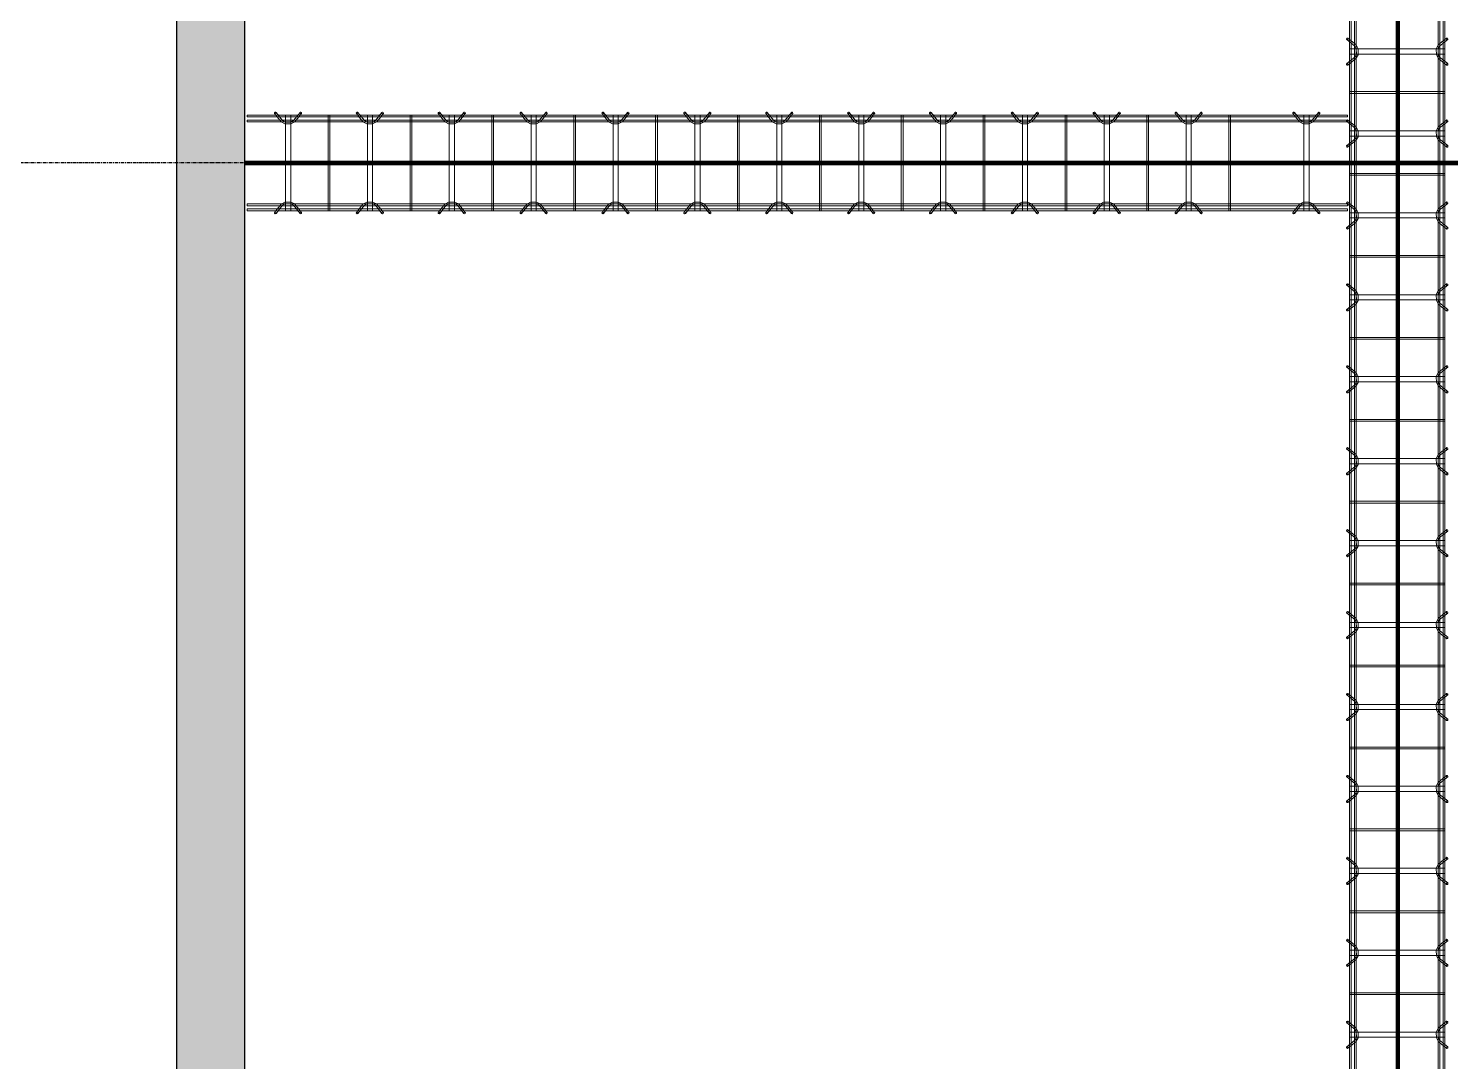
# Model space of a CAD drawing. Header units: inches. Extents: x -19229 to -222, y -6301 to 12387.
# Drawn here: x -3851 to -3642.6, y 10335.6 to 10486.9 of the extents above; entities that cross this region are included whole.
import ezdxf

# ---------------------------------------------------------------- set-up
doc = ezdxf.new("R2010")
doc.units = ezdxf.units.IN
doc.header["$MEASUREMENT"] = 0
doc.linetypes.add('Grid Line 1_2_', pattern=[0.875, 0.5, -0.125, 0.125, -0.125])
for name, color, linetype, lineweight in [('A-GENM', 13, 'Continuous', 9), ('A-WALL-PATT', 111, 'Continuous', 25), ('S-BEAM', 12, 'Continuous', 9), ('S-FNDN', 32, 'Continuous', 9), ('S-GRID', 1, 'Continuous', 9)]:
    doc.layers.add(name, color=color, linetype=linetype, lineweight=lineweight)

# ---------------------------------------------------------------- blocks, each defined once
blk = doc.blocks.new('Dowel bar assembly - Dowel bar assembly-671091-SLAB ON GROUND JOINTS')
at = {"layer": 'S-BEAM'}
for p, q in [((436.02, 2.23), (436.97, 1.03)), ((437.18, 1.19), (436.23, 2.39)), ((439.76, 2.39), (438.81, 1.19)), ((439.01, 1.03), (439.96, 2.23)), ((448.02, 2.23), (448.97, 1.03)), ((449.18, 1.19), (448.23, 2.39)), ((451.76, 2.39), (450.81, 1.19)), ((451.01, 1.03), (451.96, 2.23)), ((460.02, 2.23), (460.97, 1.03)), ((461.18, 1.19), (460.23, 2.39)), ((463.76, 2.39), (462.81, 1.19)), ((463.01, 1.03), (463.96, 2.23)), ((472.02, 2.23), (472.97, 1.03)), ((473.18, 1.19), (472.23, 2.39)), ((475.76, 2.39), (474.81, 1.19)), ((475.01, 1.03), (475.96, 2.23)), ((484.02, 2.23), (484.97, 1.03)), ((485.18, 1.19), (484.23, 2.39)), ((487.76, 2.39), (486.81, 1.19)), ((487.01, 1.03), (487.96, 2.23)), ((496.02, 2.23), (496.97, 1.03)), ((497.18, 1.19), (496.23, 2.39)), ((499.76, 2.39), (498.81, 1.19)), ((499.01, 1.03), (499.96, 2.23)), ((508.02, 2.23), (508.97, 1.03)), ((509.18, 1.19), (508.23, 2.39)), ((511.76, 2.39), (510.81, 1.19)), ((511.01, 1.03), (511.96, 2.23)), ((520.02, 2.23), (520.97, 1.03)), ((521.18, 1.19), (520.23, 2.39)), ((523.76, 2.39), (522.81, 1.19)), ((523.01, 1.03), (523.96, 2.23)), ((532.02, 2.23), (532.97, 1.03)), ((533.18, 1.19), (532.23, 2.39)), ((535.76, 2.39), (534.81, 1.19)), ((535.01, 1.03), (535.96, 2.23)), ((544.02, 2.23), (544.97, 1.03)), ((545.18, 1.19), (544.23, 2.39)), ((547.76, 2.39), (546.81, 1.19)), ((547.01, 1.03), (547.96, 2.23)), ((556.02, 2.23), (556.97, 1.03)), ((557.18, 1.19), (556.23, 2.39)), ((559.76, 2.39), (558.81, 1.19)), ((559.01, 1.03), (559.96, 2.23)), ((568.02, 2.23), (568.97, 1.03)), ((569.18, 1.19), (568.23, 2.39)), ((571.76, 2.39), (570.81, 1.19)), ((571.01, 1.03), (571.96, 2.23)), ((580.02, 2.23), (580.97, 1.03)), ((581.18, 1.19), (580.23, 2.39)), ((583.76, 2.39), (582.81, 1.19)), ((583.01, 1.03), (583.96, 2.23)), ((1524, 1.98), (0, 1.98)), ((0, 1.72), (1524, 1.72)), ((1524, 1.25), (0, 1.25)), ((0, 0.99), (1524, 0.99)), ((437.62, 1.99), (437.62, -12.01)), ((438.38, 1.99), (437.62, 1.99)), ((437.62, 1.99), (438.38, 1.99)), ((438.38, -12.01), (438.38, 1.99)), ((443.87, 1.99), (443.87, -12.01)), ((444.13, 1.99), (443.87, 1.99)), ((443.87, 1.99), (444.13, 1.99)), ((444.13, -12.01), (444.13, 1.99)), ((449.62, 1.99), (449.62, -12.01)), ((450.38, 1.99), (449.62, 1.99)), ((449.62, 1.99), (450.38, 1.99)), ((450.38, -12.01), (450.38, 1.99)), ((455.87, 1.99), (455.87, -12.01)), ((456.13, 1.99), (455.87, 1.99)), ((455.87, 1.99), (456.13, 1.99)), ((456.13, -12.01), (456.13, 1.99)), ((461.62, 1.99), (461.62, -12.01)), ((462.38, 1.99), (461.62, 1.99)), ((461.62, 1.99), (462.38, 1.99)), ((462.38, -12.01), (462.38, 1.99)), ((467.87, 1.99), (467.87, -12.01)), ((468.13, 1.99), (467.87, 1.99)), ((467.87, 1.99), (468.13, 1.99)), ((468.13, -12.01), (468.13, 1.99)), ((473.62, 1.99), (473.62, -12.01)), ((474.38, 1.99), (473.62, 1.99)), ((473.62, 1.99), (474.38, 1.99)), ((474.38, -12.01), (474.38, 1.99)), ((479.87, 1.99), (479.87, -12.01)), ((480.13, 1.99), (479.87, 1.99)), ((479.87, 1.99), (480.13, 1.99)), ((480.13, -12.01), (480.13, 1.99)), ((485.62, 1.99), (485.62, -12.01)), ((486.38, 1.99), (485.62, 1.99)), ((485.62, 1.99), (486.38, 1.99)), ((486.38, -12.01), (486.38, 1.99)), ((491.87, 1.99), (491.87, -12.01)), ((492.13, 1.99), (491.87, 1.99)), ((491.87, 1.99), (492.13, 1.99)), ((492.13, -12.01), (492.13, 1.99)), ((497.62, 1.99), (497.62, -12.01)), ((498.38, 1.99), (497.62, 1.99)), ((497.62, 1.99), (498.38, 1.99)), ((498.38, -12.01), (498.38, 1.99)), ((503.87, 1.99), (503.87, -12.01)), ((504.13, 1.99), (503.87, 1.99)), ((503.87, 1.99), (504.13, 1.99)), ((504.13, -12.01), (504.13, 1.99)), ((509.62, 1.99), (509.62, -12.01)), ((510.38, 1.99), (509.62, 1.99)), ((509.62, 1.99), (510.38, 1.99)), ((510.38, -12.01), (510.38, 1.99)), ((515.87, 1.99), (515.87, -12.01)), ((516.13, 1.99), (515.87, 1.99)), ((515.87, 1.99), (516.13, 1.99)), ((516.13, -12.01), (516.13, 1.99)), ((521.62, 1.99), (521.62, -12.01)), ((522.38, 1.99), (521.62, 1.99)), ((521.62, 1.99), (522.38, 1.99)), ((522.38, -12.01), (522.38, 1.99)), ((527.87, 1.99), (527.87, -12.01)), ((528.13, 1.99), (527.87, 1.99)), ((527.87, 1.99), (528.13, 1.99)), ((528.13, -12.01), (528.13, 1.99)), ((533.62, 1.99), (533.62, -12.01)), ((534.38, 1.99), (533.62, 1.99)), ((533.62, 1.99), (534.38, 1.99)), ((534.38, -12.01), (534.38, 1.99)), ((539.87, 1.99), (539.87, -12.01)), ((540.13, 1.99), (539.87, 1.99)), ((539.87, 1.99), (540.13, 1.99)), ((540.13, -12.01), (540.13, 1.99)), ((545.62, 1.99), (545.62, -12.01)), ((546.38, 1.99), (545.62, 1.99)), ((545.62, 1.99), (546.38, 1.99)), ((546.38, -12.01), (546.38, 1.99)), ((551.87, 1.99), (551.87, -12.01)), ((552.13, 1.99), (551.87, 1.99)), ((551.87, 1.99), (552.13, 1.99)), ((552.13, -12.01), (552.13, 1.99)), ((557.62, 1.99), (557.62, -12.01)), ((558.38, 1.99), (557.62, 1.99)), ((557.62, 1.99), (558.38, 1.99)), ((558.38, -12.01), (558.38, 1.99)), ((563.87, 1.99), (563.87, -12.01)), ((564.13, 1.99), (563.87, 1.99)), ((563.87, 1.99), (564.13, 1.99)), ((564.13, -12.01), (564.13, 1.99)), ((569.62, 1.99), (569.62, -12.01)), ((570.38, 1.99), (569.62, 1.99)), ((569.62, 1.99), (570.38, 1.99)), ((570.38, -12.01), (570.38, 1.99)), ((575.87, 1.99), (575.87, -12.01)), ((576.13, 1.99), (575.87, 1.99)), ((575.87, 1.99), (576.13, 1.99)), ((576.13, -12.01), (576.13, 1.99)), ((581.62, 1.99), (581.62, -12.01)), ((582.38, 1.99), (581.62, 1.99)), ((581.62, 1.99), (582.38, 1.99)), ((582.38, -12.01), (582.38, 1.99)), ((1524, -11.01), (0, -11.01)), ((0, -11.27), (1524, -11.27)), ((1524, -11.74), (0, -11.74)), ((0, -12), (1524, -12)), ((436.97, -11.05), (436.02, -12.25)), ((436.23, -12.41), (437.18, -11.21)), ((438.38, -12.01), (437.62, -12.01)), ((437.62, -12.01), (438.38, -12.01)), ((438.81, -11.21), (439.76, -12.41)), ((439.96, -12.25), (439.01, -11.05)), ((444.13, -12.01), (443.87, -12.01)), ((443.87, -12.01), (444.13, -12.01)), ((448.97, -11.05), (448.02, -12.25)), ((448.23, -12.41), (449.18, -11.21)), ((450.38, -12.01), (449.62, -12.01)), ((449.62, -12.01), (450.38, -12.01)), ((450.81, -11.21), (451.76, -12.41)), ((451.96, -12.25), (451.01, -11.05)), ((456.13, -12.01), (455.87, -12.01)), ((455.87, -12.01), (456.13, -12.01)), ((460.97, -11.05), (460.02, -12.25)), ((460.23, -12.41), (461.18, -11.21)), ((462.38, -12.01), (461.62, -12.01)), ((461.62, -12.01), (462.38, -12.01)), ((462.81, -11.21), (463.76, -12.41)), ((463.96, -12.25), (463.01, -11.05)), ((468.13, -12.01), (467.87, -12.01)), ((467.87, -12.01), (468.13, -12.01)), ((472.97, -11.05), (472.02, -12.25)), ((472.23, -12.41), (473.18, -11.21)), ((474.38, -12.01), (473.62, -12.01)), ((473.62, -12.01), (474.38, -12.01)), ((474.81, -11.21), (475.76, -12.41)), ((475.96, -12.25), (475.01, -11.05)), ((480.13, -12.01), (479.87, -12.01)), ((479.87, -12.01), (480.13, -12.01)), ((484.97, -11.05), (484.02, -12.25)), ((484.23, -12.41), (485.18, -11.21)), ((486.38, -12.01), (485.62, -12.01)), ((485.62, -12.01), (486.38, -12.01)), ((486.81, -11.21), (487.76, -12.41)), ((487.96, -12.25), (487.01, -11.05)), ((492.13, -12.01), (491.87, -12.01)), ((491.87, -12.01), (492.13, -12.01)), ((496.97, -11.05), (496.02, -12.25)), ((496.23, -12.41), (497.18, -11.21)), ((498.38, -12.01), (497.62, -12.01)), ((497.62, -12.01), (498.38, -12.01)), ((498.81, -11.21), (499.76, -12.41)), ((499.96, -12.25), (499.01, -11.05)), ((504.13, -12.01), (503.87, -12.01)), ((503.87, -12.01), (504.13, -12.01)), ((508.97, -11.05), (508.02, -12.25)), ((508.23, -12.41), (509.18, -11.21)), ((510.38, -12.01), (509.62, -12.01)), ((509.62, -12.01), (510.38, -12.01)), ((510.81, -11.21), (511.76, -12.41)), ((511.96, -12.25), (511.01, -11.05)), ((516.13, -12.01), (515.87, -12.01)), ((515.87, -12.01), (516.13, -12.01)), ((520.97, -11.05), (520.02, -12.25)), ((520.23, -12.41), (521.18, -11.21)), ((522.38, -12.01), (521.62, -12.01)), ((521.62, -12.01), (522.38, -12.01)), ((522.81, -11.21), (523.76, -12.41)), ((523.96, -12.25), (523.01, -11.05)), ((528.13, -12.01), (527.87, -12.01)), ((527.87, -12.01), (528.13, -12.01)), ((532.97, -11.05), (532.02, -12.25)), ((532.23, -12.41), (533.18, -11.21)), ((534.38, -12.01), (533.62, -12.01)), ((533.62, -12.01), (534.38, -12.01)), ((534.81, -11.21), (535.76, -12.41)), ((535.96, -12.25), (535.01, -11.05)), ((540.13, -12.01), (539.87, -12.01)), ((539.87, -12.01), (540.13, -12.01)), ((544.97, -11.05), (544.02, -12.25)), ((544.23, -12.41), (545.18, -11.21)), ((546.38, -12.01), (545.62, -12.01)), ((545.62, -12.01), (546.38, -12.01)), ((546.81, -11.21), (547.76, -12.41)), ((547.96, -12.25), (547.01, -11.05)), ((552.13, -12.01), (551.87, -12.01)), ((551.87, -12.01), (552.13, -12.01)), ((556.97, -11.05), (556.02, -12.25)), ((556.23, -12.41), (557.18, -11.21)), ((558.38, -12.01), (557.62, -12.01)), ((557.62, -12.01), (558.38, -12.01)), ((558.81, -11.21), (559.76, -12.41)), ((559.96, -12.25), (559.01, -11.05)), ((564.13, -12.01), (563.87, -12.01)), ((563.87, -12.01), (564.13, -12.01)), ((568.97, -11.05), (568.02, -12.25)), ((568.23, -12.41), (569.18, -11.21)), ((570.38, -12.01), (569.62, -12.01)), ((569.62, -12.01), (570.38, -12.01)), ((570.81, -11.21), (571.76, -12.41)), ((571.96, -12.25), (571.01, -11.05)), ((576.13, -12.01), (575.87, -12.01)), ((575.87, -12.01), (576.13, -12.01)), ((580.97, -11.05), (580.02, -12.25)), ((580.23, -12.41), (581.18, -11.21)), ((582.38, -12.01), (581.62, -12.01)), ((581.62, -12.01), (582.38, -12.01)), ((582.81, -11.21), (583.76, -12.41)), ((583.96, -12.25), (583.01, -11.05))]:
    blk.add_line(p, q, dxfattribs=at)
at = {"layer": 'S-BEAM', "flags": 128}
for points in [[(436.97, 1.03), (437.53, 0.73), (438.39, 0.72), (438.97, 0.99), (439.01, 1.03)], [(437.18, 1.19), (437.62, 0.97), (438.38, 0.98), (438.81, 1.19)], [(448.97, 1.03), (449.53, 0.73), (450.39, 0.72), (450.97, 0.99), (451.01, 1.03)], [(449.18, 1.19), (449.62, 0.97), (450.38, 0.98), (450.81, 1.19)], [(460.97, 1.03), (461.53, 0.73), (462.39, 0.72), (462.97, 0.99), (463.01, 1.03)], [(461.18, 1.19), (461.62, 0.97), (462.38, 0.98), (462.81, 1.19)], [(472.97, 1.03), (473.53, 0.73), (474.39, 0.72), (474.97, 0.99), (475.01, 1.03)], [(473.18, 1.19), (473.62, 0.97), (474.38, 0.98), (474.81, 1.19)], [(484.97, 1.03), (485.53, 0.73), (486.39, 0.72), (486.97, 0.99), (487.01, 1.03)], [(485.18, 1.19), (485.62, 0.97), (486.38, 0.98), (486.81, 1.19)], [(496.97, 1.03), (497.53, 0.73), (498.39, 0.72), (498.97, 0.99), (499.01, 1.03)], [(497.18, 1.19), (497.62, 0.97), (498.38, 0.98), (498.81, 1.19)], [(508.97, 1.03), (509.53, 0.73), (510.39, 0.72), (510.97, 0.99), (511.01, 1.03)], [(509.18, 1.19), (509.62, 0.97), (510.38, 0.98), (510.81, 1.19)], [(520.97, 1.03), (521.53, 0.73), (522.39, 0.72), (522.97, 0.99), (523.01, 1.03)], [(521.18, 1.19), (521.62, 0.97), (522.38, 0.98), (522.81, 1.19)], [(532.97, 1.03), (533.53, 0.73), (534.39, 0.72), (534.97, 0.99), (535.01, 1.03)], [(533.18, 1.19), (533.62, 0.97), (534.38, 0.98), (534.81, 1.19)], [(544.97, 1.03), (545.53, 0.73), (546.39, 0.72), (546.97, 0.99), (547.01, 1.03)], [(545.18, 1.19), (545.62, 0.97), (546.38, 0.98), (546.81, 1.19)], [(556.97, 1.03), (557.53, 0.73), (558.39, 0.72), (558.97, 0.99), (559.01, 1.03)], [(557.18, 1.19), (557.62, 0.97), (558.38, 0.98), (558.81, 1.19)], [(568.97, 1.03), (569.53, 0.73), (570.39, 0.72), (570.97, 0.99), (571.01, 1.03)], [(569.18, 1.19), (569.62, 0.97), (570.38, 0.98), (570.81, 1.19)], [(580.97, 1.03), (581.53, 0.73), (582.39, 0.72), (582.97, 0.99), (583.01, 1.03)], [(581.18, 1.19), (581.62, 0.97), (582.38, 0.98), (582.81, 1.19)], [(436.97, -11.05), (437.53, -10.75), (438.39, -10.74), (438.97, -11.01), (439.01, -11.05)], [(437.18, -11.21), (437.62, -10.99), (438.38, -11), (438.81, -11.21)], [(448.97, -11.05), (449.53, -10.75), (450.39, -10.74), (450.97, -11.01), (451.01, -11.05)], [(449.18, -11.21), (449.62, -10.99), (450.38, -11), (450.81, -11.21)], [(460.97, -11.05), (461.53, -10.75), (462.39, -10.74), (462.97, -11.01), (463.01, -11.05)], [(461.18, -11.21), (461.62, -10.99), (462.38, -11), (462.81, -11.21)], [(472.97, -11.05), (473.53, -10.75), (474.39, -10.74), (474.97, -11.01), (475.01, -11.05)], [(473.18, -11.21), (473.62, -10.99), (474.38, -11), (474.81, -11.21)], [(484.97, -11.05), (485.53, -10.75), (486.39, -10.74), (486.97, -11.01), (487.01, -11.05)], [(485.18, -11.21), (485.62, -10.99), (486.38, -11), (486.81, -11.21)], [(496.97, -11.05), (497.53, -10.75), (498.39, -10.74), (498.97, -11.01), (499.01, -11.05)], [(497.18, -11.21), (497.62, -10.99), (498.38, -11), (498.81, -11.21)], [(508.97, -11.05), (509.53, -10.75), (510.39, -10.74), (510.97, -11.01), (511.01, -11.05)], [(509.18, -11.21), (509.62, -10.99), (510.38, -11), (510.81, -11.21)], [(520.97, -11.05), (521.53, -10.75), (522.39, -10.74), (522.97, -11.01), (523.01, -11.05)], [(521.18, -11.21), (521.62, -10.99), (522.38, -11), (522.81, -11.21)], [(532.97, -11.05), (533.53, -10.75), (534.39, -10.74), (534.97, -11.01), (535.01, -11.05)], [(533.18, -11.21), (533.62, -10.99), (534.38, -11), (534.81, -11.21)], [(544.97, -11.05), (545.53, -10.75), (546.39, -10.74), (546.97, -11.01), (547.01, -11.05)], [(545.18, -11.21), (545.62, -10.99), (546.38, -11), (546.81, -11.21)], [(556.97, -11.05), (557.53, -10.75), (558.39, -10.74), (558.97, -11.01), (559.01, -11.05)], [(557.18, -11.21), (557.62, -10.99), (558.38, -11), (558.81, -11.21)], [(568.97, -11.05), (569.53, -10.75), (570.39, -10.74), (570.97, -11.01), (571.01, -11.05)], [(569.18, -11.21), (569.62, -10.99), (570.38, -11), (570.81, -11.21)], [(580.97, -11.05), (581.53, -10.75), (582.39, -10.74), (582.97, -11.01), (583.01, -11.05)], [(581.18, -11.21), (581.62, -10.99), (582.38, -11), (582.81, -11.21)]]:
    blk.add_lwpolyline(points, dxfattribs=at)
at = {"layer": 'S-BEAM'}
for centre, major_axis, start_param, end_param in [((436.12, 2.31), (0.101, 0.08), 5.709265, 8.850858), ((436.12, 2.31), (0.101, 0.08), 2.567673, 5.709265), ((439.86, 2.31), (-0.101, 0.08), 3.715513, 6.857105), ((439.86, 2.31), (-0.101, 0.08), 0.57392, 3.715513), ((448.12, 2.31), (0.101, 0.08), 5.709265, 8.850858), ((448.12, 2.31), (0.101, 0.08), 2.567673, 5.709265), ((451.86, 2.31), (-0.101, 0.08), 3.715513, 6.857105), ((451.86, 2.31), (-0.101, 0.08), 0.57392, 3.715513), ((460.12, 2.31), (0.101, 0.08), 5.709265, 8.850858), ((460.12, 2.31), (0.101, 0.08), 2.567673, 5.709265), ((463.86, 2.31), (-0.101, 0.08), 3.715513, 6.857105), ((463.86, 2.31), (-0.101, 0.08), 0.57392, 3.715513), ((472.12, 2.31), (0.101, 0.08), 5.709265, 8.850858), ((472.12, 2.31), (0.101, 0.08), 2.567673, 5.709265), ((475.86, 2.31), (-0.101, 0.08), 3.715513, 6.857105), ((475.86, 2.31), (-0.101, 0.08), 0.57392, 3.715513), ((484.12, 2.31), (0.101, 0.08), 5.709265, 8.850858), ((484.12, 2.31), (0.101, 0.08), 2.567673, 5.709265), ((487.86, 2.31), (-0.101, 0.08), 3.715513, 6.857105), ((487.86, 2.31), (-0.101, 0.08), 0.57392, 3.715513), ((496.12, 2.31), (0.101, 0.08), 5.709265, 8.850858), ((496.12, 2.31), (0.101, 0.08), 2.567673, 5.709265), ((499.86, 2.31), (-0.101, 0.08), 3.715513, 6.857105), ((499.86, 2.31), (-0.101, 0.08), 0.57392, 3.715513), ((508.12, 2.31), (0.101, 0.08), 5.709265, 8.850858), ((508.12, 2.31), (0.101, 0.08), 2.567673, 5.709265), ((511.86, 2.31), (-0.101, 0.08), 3.715513, 6.857105), ((511.86, 2.31), (-0.101, 0.08), 0.57392, 3.715513), ((520.12, 2.31), (0.101, 0.08), 5.709265, 8.850858), ((520.12, 2.31), (0.101, 0.08), 2.567673, 5.709265), ((523.86, 2.31), (-0.101, 0.08), 3.715513, 6.857105), ((523.86, 2.31), (-0.101, 0.08), 0.57392, 3.715513), ((532.12, 2.31), (0.101, 0.08), 5.709265, 8.850858), ((532.12, 2.31), (0.101, 0.08), 2.567673, 5.709265), ((535.86, 2.31), (-0.101, 0.08), 3.715513, 6.857105), ((535.86, 2.31), (-0.101, 0.08), 0.57392, 3.715513), ((544.12, 2.31), (0.101, 0.08), 5.709265, 8.850858), ((544.12, 2.31), (0.101, 0.08), 2.567673, 5.709265), ((547.86, 2.31), (-0.101, 0.08), 3.715513, 6.857105), ((547.86, 2.31), (-0.101, 0.08), 0.57392, 3.715513), ((556.12, 2.31), (0.101, 0.08), 5.709265, 8.850858), ((556.12, 2.31), (0.101, 0.08), 2.567673, 5.709265), ((559.86, 2.31), (-0.101, 0.08), 3.715513, 6.857105), ((559.86, 2.31), (-0.101, 0.08), 0.57392, 3.715513), ((568.12, 2.31), (0.101, 0.08), 5.709265, 8.850858), ((568.12, 2.31), (0.101, 0.08), 2.567673, 5.709265), ((571.86, 2.31), (-0.101, 0.08), 3.715513, 6.857105), ((571.86, 2.31), (-0.101, 0.08), 0.57392, 3.715513), ((580.12, 2.31), (0.101, 0.08), 5.709265, 8.850858), ((580.12, 2.31), (0.101, 0.08), 2.567673, 5.709265), ((583.86, 2.31), (-0.101, 0.08), 3.715513, 6.857105), ((583.86, 2.31), (-0.101, 0.08), 0.57392, 3.715513), ((436.12, -12.33), (-0.101, 0.08), 3.715513, 6.857105), ((436.12, -12.33), (-0.101, 0.08), 0.57392, 3.715513), ((439.86, -12.33), (0.101, 0.08), 5.709265, 8.850858), ((439.86, -12.33), (0.101, 0.08), 2.567673, 5.709265), ((448.12, -12.33), (-0.101, 0.08), 3.715513, 6.857105), ((448.12, -12.33), (-0.101, 0.08), 0.57392, 3.715513), ((451.86, -12.33), (0.101, 0.08), 5.709265, 8.850858), ((451.86, -12.33), (0.101, 0.08), 2.567673, 5.709265), ((460.12, -12.33), (-0.101, 0.08), 3.715513, 6.857105), ((460.12, -12.33), (-0.101, 0.08), 0.57392, 3.715513), ((463.86, -12.33), (0.101, 0.08), 5.709265, 8.850858), ((463.86, -12.33), (0.101, 0.08), 2.567673, 5.709265), ((472.12, -12.33), (-0.101, 0.08), 3.715513, 6.857105), ((472.12, -12.33), (-0.101, 0.08), 0.57392, 3.715513), ((475.86, -12.33), (0.101, 0.08), 5.709265, 8.850858), ((475.86, -12.33), (0.101, 0.08), 2.567673, 5.709265), ((484.12, -12.33), (-0.101, 0.08), 3.715513, 6.857105), ((484.12, -12.33), (-0.101, 0.08), 0.57392, 3.715513), ((487.86, -12.33), (0.101, 0.08), 5.709265, 8.850858), ((487.86, -12.33), (0.101, 0.08), 2.567673, 5.709265), ((496.12, -12.33), (-0.101, 0.08), 3.715513, 6.857105), ((496.12, -12.33), (-0.101, 0.08), 0.57392, 3.715513), ((499.86, -12.33), (0.101, 0.08), 5.709265, 8.850858), ((499.86, -12.33), (0.101, 0.08), 2.567673, 5.709265), ((508.12, -12.33), (-0.101, 0.08), 3.715513, 6.857105), ((508.12, -12.33), (-0.101, 0.08), 0.57392, 3.715513), ((511.86, -12.33), (0.101, 0.08), 5.709265, 8.850858), ((511.86, -12.33), (0.101, 0.08), 2.567673, 5.709265), ((520.12, -12.33), (-0.101, 0.08), 3.715513, 6.857105), ((520.12, -12.33), (-0.101, 0.08), 0.57392, 3.715513), ((523.86, -12.33), (0.101, 0.08), 5.709265, 8.850858), ((523.86, -12.33), (0.101, 0.08), 2.567673, 5.709265), ((532.12, -12.33), (-0.101, 0.08), 3.715513, 6.857105), ((532.12, -12.33), (-0.101, 0.08), 0.57392, 3.715513), ((535.86, -12.33), (0.101, 0.08), 5.709265, 8.850858), ((535.86, -12.33), (0.101, 0.08), 2.567673, 5.709265), ((544.12, -12.33), (-0.101, 0.08), 3.715513, 6.857105), ((544.12, -12.33), (-0.101, 0.08), 0.57392, 3.715513), ((547.86, -12.33), (0.101, 0.08), 5.709265, 8.850858), ((547.86, -12.33), (0.101, 0.08), 2.567673, 5.709265), ((556.12, -12.33), (-0.101, 0.08), 3.715513, 6.857105), ((556.12, -12.33), (-0.101, 0.08), 0.57392, 3.715513), ((559.86, -12.33), (0.101, 0.08), 5.709265, 8.850858), ((559.86, -12.33), (0.101, 0.08), 2.567673, 5.709265), ((568.12, -12.33), (-0.101, 0.08), 3.715513, 6.857105), ((568.12, -12.33), (-0.101, 0.08), 0.57392, 3.715513), ((571.86, -12.33), (0.101, 0.08), 5.709265, 8.850858), ((571.86, -12.33), (0.101, 0.08), 2.567673, 5.709265), ((580.12, -12.33), (-0.101, 0.08), 3.715513, 6.857105), ((580.12, -12.33), (-0.101, 0.08), 0.57392, 3.715513), ((583.86, -12.33), (0.101, 0.08), 5.709265, 8.850858), ((583.86, -12.33), (0.101, 0.08), 2.567673, 5.709265)]:
    blk.add_ellipse(centre, major_axis=major_axis, ratio=0.816528, start_param=start_param, end_param=end_param, dxfattribs=at)
blk = doc.blocks.new('Dowel bar assembly - Dowel bar assembly-673167-SLAB ON GROUND JOINTS')
at = {"layer": 'S-BEAM'}
for p, q in [((4.02, 2.23), (4.97, 1.03)), ((5.18, 1.19), (4.23, 2.39)), ((7.76, 2.39), (6.81, 1.19)), ((7.01, 1.03), (7.96, 2.23)), ((16.02, 2.23), (16.97, 1.03)), ((17.18, 1.19), (16.23, 2.39)), ((19.76, 2.39), (18.81, 1.19)), ((19.01, 1.03), (19.96, 2.23)), ((28.02, 2.23), (28.97, 1.03)), ((29.18, 1.19), (28.23, 2.39)), ((31.76, 2.39), (30.81, 1.19)), ((31.01, 1.03), (31.96, 2.23)), ((40.02, 2.23), (40.97, 1.03)), ((41.18, 1.19), (40.23, 2.39)), ((43.76, 2.39), (42.81, 1.19)), ((43.01, 1.03), (43.96, 2.23)), ((52.02, 2.23), (52.97, 1.03)), ((53.18, 1.19), (52.23, 2.39)), ((55.76, 2.39), (54.81, 1.19)), ((55.01, 1.03), (55.96, 2.23)), ((64.02, 2.23), (64.97, 1.03)), ((65.18, 1.19), (64.23, 2.39)), ((67.76, 2.39), (66.81, 1.19)), ((67.01, 1.03), (67.96, 2.23)), ((76.02, 2.23), (76.97, 1.03)), ((77.18, 1.19), (76.23, 2.39)), ((79.76, 2.39), (78.81, 1.19)), ((79.01, 1.03), (79.96, 2.23)), ((88.02, 2.23), (88.97, 1.03)), ((89.18, 1.19), (88.23, 2.39)), ((91.76, 2.39), (90.81, 1.19)), ((91.01, 1.03), (91.96, 2.23)), ((100.02, 2.23), (100.97, 1.03)), ((101.18, 1.19), (100.23, 2.39)), ((103.76, 2.39), (102.81, 1.19)), ((103.01, 1.03), (103.96, 2.23)), ((112.02, 2.23), (112.97, 1.03)), ((113.18, 1.19), (112.23, 2.39)), ((115.76, 2.39), (114.81, 1.19)), ((115.01, 1.03), (115.96, 2.23)), ((124.02, 2.23), (124.97, 1.03)), ((125.18, 1.19), (124.23, 2.39)), ((127.76, 2.39), (126.81, 1.19)), ((127.01, 1.03), (127.96, 2.23)), ((136.02, 2.23), (136.97, 1.03)), ((137.18, 1.19), (136.23, 2.39)), ((139.76, 2.39), (138.81, 1.19)), ((139.01, 1.03), (139.96, 2.23)), ((153.27, 2.23), (154.22, 1.03)), ((154.43, 1.19), (153.48, 2.39)), ((157.01, 2.39), (156.06, 1.19)), ((156.26, 1.03), (157.21, 2.23)), ((161.25, 1.98), (0, 1.98)), ((0, 1.98), (0, 1.72)), ((0, 1.72), (0, 1.98)), ((0, 1.72), (161.25, 1.72)), ((161.25, 1.25), (0, 1.25)), ((0, 0.99), (0, 1.25)), ((0, 1.25), (0, 0.99)), ((0, 0.99), (161.25, 0.99)), ((5.63, 1.99), (5.63, -12.01)), ((6.38, 1.99), (5.63, 1.99)), ((5.63, 1.99), (6.38, 1.99)), ((6.38, -12.01), (6.38, 1.99)), ((11.87, 1.99), (11.87, -12.01)), ((12.13, 1.99), (11.87, 1.99)), ((11.87, 1.99), (12.13, 1.99)), ((12.13, -12.01), (12.13, 1.99)), ((17.63, 1.99), (17.63, -12.01)), ((18.38, 1.99), (17.63, 1.99)), ((17.63, 1.99), (18.38, 1.99)), ((18.38, -12.01), (18.38, 1.99)), ((23.87, 1.99), (23.87, -12.01)), ((24.13, 1.99), (23.87, 1.99)), ((23.87, 1.99), (24.13, 1.99)), ((24.13, -12.01), (24.13, 1.99)), ((29.63, 1.99), (29.63, -12.01)), ((30.38, 1.99), (29.63, 1.99)), ((29.63, 1.99), (30.38, 1.99)), ((30.38, -12.01), (30.38, 1.99)), ((35.87, 1.99), (35.87, -12.01)), ((36.13, 1.99), (35.87, 1.99)), ((35.87, 1.99), (36.13, 1.99)), ((36.13, -12.01), (36.13, 1.99)), ((41.63, 1.99), (41.63, -12.01)), ((42.38, 1.99), (41.63, 1.99)), ((41.63, 1.99), (42.38, 1.99)), ((42.38, -12.01), (42.38, 1.99)), ((47.87, 1.99), (47.87, -12.01)), ((48.13, 1.99), (47.87, 1.99)), ((47.87, 1.99), (48.13, 1.99)), ((48.13, -12.01), (48.13, 1.99)), ((53.63, 1.99), (53.63, -12.01)), ((54.38, 1.99), (53.63, 1.99)), ((53.63, 1.99), (54.38, 1.99)), ((54.38, -12.01), (54.38, 1.99)), ((59.87, 1.99), (59.87, -12.01)), ((60.13, 1.99), (59.87, 1.99)), ((59.87, 1.99), (60.13, 1.99)), ((60.13, -12.01), (60.13, 1.99)), ((65.63, 1.99), (65.63, -12.01)), ((66.38, 1.99), (65.63, 1.99)), ((65.63, 1.99), (66.38, 1.99)), ((66.38, -12.01), (66.38, 1.99)), ((71.87, 1.99), (71.87, -12.01)), ((72.13, 1.99), (71.87, 1.99)), ((71.87, 1.99), (72.13, 1.99)), ((72.13, -12.01), (72.13, 1.99)), ((77.63, 1.99), (77.63, -12.01)), ((78.38, 1.99), (77.63, 1.99)), ((77.63, 1.99), (78.38, 1.99)), ((78.38, -12.01), (78.38, 1.99)), ((83.87, 1.99), (83.87, -12.01)), ((84.13, 1.99), (83.87, 1.99)), ((83.87, 1.99), (84.13, 1.99)), ((84.13, -12.01), (84.13, 1.99)), ((89.63, 1.99), (89.63, -12.01)), ((90.38, 1.99), (89.63, 1.99)), ((89.63, 1.99), (90.38, 1.99)), ((90.38, -12.01), (90.38, 1.99)), ((95.87, 1.99), (95.87, -12.01)), ((96.13, 1.99), (95.87, 1.99)), ((95.87, 1.99), (96.13, 1.99)), ((96.13, -12.01), (96.13, 1.99)), ((101.63, 1.99), (101.63, -12.01)), ((102.38, 1.99), (101.63, 1.99)), ((101.63, 1.99), (102.38, 1.99)), ((102.38, -12.01), (102.38, 1.99)), ((107.87, 1.99), (107.87, -12.01)), ((108.13, 1.99), (107.87, 1.99)), ((107.87, 1.99), (108.13, 1.99)), ((108.13, -12.01), (108.13, 1.99)), ((113.63, 1.99), (113.63, -12.01)), ((114.38, 1.99), (113.63, 1.99)), ((113.63, 1.99), (114.38, 1.99)), ((114.38, -12.01), (114.38, 1.99)), ((119.87, 1.99), (119.87, -12.01)), ((120.13, 1.99), (119.87, 1.99)), ((119.87, 1.99), (120.13, 1.99)), ((120.13, -12.01), (120.13, 1.99)), ((125.63, 1.99), (125.63, -12.01)), ((126.38, 1.99), (125.63, 1.99)), ((125.63, 1.99), (126.38, 1.99)), ((126.38, -12.01), (126.38, 1.99)), ((131.87, 1.99), (131.87, -12.01)), ((132.13, 1.99), (131.87, 1.99)), ((131.87, 1.99), (132.13, 1.99)), ((132.13, -12.01), (132.13, 1.99)), ((137.63, 1.99), (137.63, -12.01)), ((138.38, 1.99), (137.63, 1.99)), ((137.63, 1.99), (138.38, 1.99)), ((138.38, -12.01), (138.38, 1.99)), ((143.87, 1.99), (143.87, -12.01)), ((144.13, 1.99), (143.87, 1.99)), ((143.87, 1.99), (144.13, 1.99)), ((144.13, -12.01), (144.13, 1.99)), ((154.88, 1.99), (154.88, -12.01)), ((155.63, 1.99), (154.88, 1.99)), ((154.88, 1.99), (155.63, 1.99)), ((155.63, -12.01), (155.63, 1.99)), ((161.25, 1.98), (161.25, 1.72)), ((161.25, 1.72), (161.25, 1.98)), ((161.25, 0.99), (161.25, 1.25)), ((161.25, 1.25), (161.25, 0.99)), ((161.25, -11.01), (0, -11.01)), ((0, -11.27), (0, -11.01)), ((0, -11.01), (0, -11.27)), ((0, -11.27), (161.25, -11.27)), ((161.25, -11.74), (0, -11.74)), ((0, -12), (0, -11.74)), ((0, -11.74), (0, -12)), ((0, -12), (161.25, -12)), ((4.97, -11.05), (4.02, -12.25)), ((4.23, -12.41), (5.18, -11.21)), ((6.38, -12.01), (5.63, -12.01)), ((5.63, -12.01), (6.38, -12.01)), ((6.81, -11.21), (7.76, -12.41)), ((7.96, -12.25), (7.01, -11.05)), ((12.13, -12.01), (11.87, -12.01)), ((11.87, -12.01), (12.13, -12.01)), ((16.97, -11.05), (16.02, -12.25)), ((16.23, -12.41), (17.18, -11.21)), ((18.38, -12.01), (17.63, -12.01)), ((17.63, -12.01), (18.38, -12.01)), ((18.81, -11.21), (19.76, -12.41)), ((19.96, -12.25), (19.01, -11.05)), ((24.13, -12.01), (23.87, -12.01)), ((23.87, -12.01), (24.13, -12.01)), ((28.97, -11.05), (28.02, -12.25)), ((28.23, -12.41), (29.18, -11.21)), ((30.38, -12.01), (29.63, -12.01)), ((29.63, -12.01), (30.38, -12.01)), ((30.81, -11.21), (31.76, -12.41)), ((31.96, -12.25), (31.01, -11.05)), ((36.13, -12.01), (35.87, -12.01)), ((35.87, -12.01), (36.13, -12.01)), ((40.97, -11.05), (40.02, -12.25)), ((40.23, -12.41), (41.18, -11.21)), ((42.38, -12.01), (41.63, -12.01)), ((41.63, -12.01), (42.38, -12.01)), ((42.81, -11.21), (43.76, -12.41)), ((43.96, -12.25), (43.01, -11.05)), ((48.13, -12.01), (47.87, -12.01)), ((47.87, -12.01), (48.13, -12.01)), ((52.97, -11.05), (52.02, -12.25)), ((52.23, -12.41), (53.18, -11.21)), ((54.38, -12.01), (53.63, -12.01)), ((53.63, -12.01), (54.38, -12.01)), ((54.81, -11.21), (55.76, -12.41)), ((55.96, -12.25), (55.01, -11.05)), ((60.13, -12.01), (59.87, -12.01)), ((59.87, -12.01), (60.13, -12.01)), ((64.97, -11.05), (64.02, -12.25)), ((64.23, -12.41), (65.18, -11.21)), ((66.38, -12.01), (65.63, -12.01)), ((65.63, -12.01), (66.38, -12.01)), ((66.81, -11.21), (67.76, -12.41)), ((67.96, -12.25), (67.01, -11.05)), ((72.13, -12.01), (71.87, -12.01)), ((71.87, -12.01), (72.13, -12.01)), ((76.97, -11.05), (76.02, -12.25)), ((76.23, -12.41), (77.18, -11.21)), ((78.38, -12.01), (77.63, -12.01)), ((77.63, -12.01), (78.38, -12.01)), ((78.81, -11.21), (79.76, -12.41)), ((79.96, -12.25), (79.01, -11.05)), ((84.13, -12.01), (83.87, -12.01)), ((83.87, -12.01), (84.13, -12.01)), ((88.97, -11.05), (88.02, -12.25)), ((88.23, -12.41), (89.18, -11.21)), ((90.38, -12.01), (89.63, -12.01)), ((89.63, -12.01), (90.38, -12.01)), ((90.81, -11.21), (91.76, -12.41)), ((91.96, -12.25), (91.01, -11.05)), ((96.13, -12.01), (95.87, -12.01)), ((95.87, -12.01), (96.13, -12.01)), ((100.97, -11.05), (100.02, -12.25)), ((100.23, -12.41), (101.18, -11.21)), ((102.38, -12.01), (101.63, -12.01)), ((101.63, -12.01), (102.38, -12.01)), ((102.81, -11.21), (103.76, -12.41)), ((103.96, -12.25), (103.01, -11.05)), ((108.13, -12.01), (107.87, -12.01)), ((107.87, -12.01), (108.13, -12.01)), ((112.97, -11.05), (112.02, -12.25)), ((112.23, -12.41), (113.18, -11.21)), ((114.38, -12.01), (113.63, -12.01)), ((113.63, -12.01), (114.38, -12.01)), ((114.81, -11.21), (115.76, -12.41)), ((115.96, -12.25), (115.01, -11.05)), ((120.13, -12.01), (119.87, -12.01)), ((119.87, -12.01), (120.13, -12.01)), ((124.97, -11.05), (124.02, -12.25)), ((124.23, -12.41), (125.18, -11.21)), ((126.38, -12.01), (125.63, -12.01)), ((125.63, -12.01), (126.38, -12.01)), ((126.81, -11.21), (127.76, -12.41)), ((127.96, -12.25), (127.01, -11.05)), ((132.13, -12.01), (131.87, -12.01)), ((131.87, -12.01), (132.13, -12.01)), ((136.97, -11.05), (136.02, -12.25)), ((136.23, -12.41), (137.18, -11.21)), ((138.38, -12.01), (137.63, -12.01)), ((137.63, -12.01), (138.38, -12.01)), ((138.81, -11.21), (139.76, -12.41)), ((139.96, -12.25), (139.01, -11.05)), ((144.13, -12.01), (143.87, -12.01)), ((143.87, -12.01), (144.13, -12.01)), ((154.22, -11.05), (153.27, -12.25)), ((153.48, -12.41), (154.43, -11.21)), ((155.63, -12.01), (154.88, -12.01)), ((154.88, -12.01), (155.63, -12.01)), ((156.06, -11.21), (157.01, -12.41)), ((157.21, -12.25), (156.26, -11.05)), ((161.25, -11.27), (161.25, -11.01)), ((161.25, -11.01), (161.25, -11.27)), ((161.25, -12), (161.25, -11.74)), ((161.25, -11.74), (161.25, -12))]:
    blk.add_line(p, q, dxfattribs=at)
at = {"layer": 'S-BEAM', "flags": 128}
for points in [[(4.97, 1.03), (5.53, 0.73), (6.39, 0.72), (6.97, 0.99), (7.01, 1.03)], [(5.18, 1.19), (5.62, 0.97), (6.38, 0.98), (6.81, 1.19)], [(16.97, 1.03), (17.53, 0.73), (18.39, 0.72), (18.97, 0.99), (19.01, 1.03)], [(17.18, 1.19), (17.62, 0.97), (18.38, 0.98), (18.81, 1.19)], [(28.97, 1.03), (29.53, 0.73), (30.39, 0.72), (30.97, 0.99), (31.01, 1.03)], [(29.18, 1.19), (29.62, 0.97), (30.38, 0.98), (30.81, 1.19)], [(40.97, 1.03), (41.53, 0.73), (42.39, 0.72), (42.97, 0.99), (43.01, 1.03)], [(41.18, 1.19), (41.62, 0.97), (42.38, 0.98), (42.81, 1.19)], [(52.97, 1.03), (53.53, 0.73), (54.39, 0.72), (54.97, 0.99), (55.01, 1.03)], [(53.18, 1.19), (53.62, 0.97), (54.38, 0.98), (54.81, 1.19)], [(64.97, 1.03), (65.53, 0.73), (66.39, 0.72), (66.97, 0.99), (67.01, 1.03)], [(65.18, 1.19), (65.62, 0.97), (66.38, 0.98), (66.81, 1.19)], [(76.97, 1.03), (77.53, 0.73), (78.39, 0.72), (78.97, 0.99), (79.01, 1.03)], [(77.18, 1.19), (77.62, 0.97), (78.38, 0.98), (78.81, 1.19)], [(88.97, 1.03), (89.53, 0.73), (90.39, 0.72), (90.97, 0.99), (91.01, 1.03)], [(89.18, 1.19), (89.62, 0.97), (90.38, 0.98), (90.81, 1.19)], [(100.97, 1.03), (101.53, 0.73), (102.39, 0.72), (102.97, 0.99), (103.01, 1.03)], [(101.18, 1.19), (101.62, 0.97), (102.38, 0.98), (102.81, 1.19)], [(112.97, 1.03), (113.53, 0.73), (114.39, 0.72), (114.97, 0.99), (115.01, 1.03)], [(113.18, 1.19), (113.62, 0.97), (114.38, 0.98), (114.81, 1.19)], [(124.97, 1.03), (125.53, 0.73), (126.39, 0.72), (126.97, 0.99), (127.01, 1.03)], [(125.18, 1.19), (125.62, 0.97), (126.38, 0.98), (126.81, 1.19)], [(136.97, 1.03), (137.53, 0.73), (138.39, 0.72), (138.97, 0.99), (139.01, 1.03)], [(137.18, 1.19), (137.62, 0.97), (138.38, 0.98), (138.81, 1.19)], [(154.22, 1.03), (154.78, 0.73), (155.64, 0.72), (156.22, 0.99), (156.26, 1.03)], [(154.43, 1.19), (154.87, 0.97), (155.63, 0.98), (156.06, 1.19)], [(4.97, -11.05), (5.53, -10.75), (6.39, -10.74), (6.97, -11.01), (7.01, -11.05)], [(5.18, -11.21), (5.62, -10.99), (6.38, -11), (6.81, -11.21)], [(16.97, -11.05), (17.53, -10.75), (18.39, -10.74), (18.97, -11.01), (19.01, -11.05)], [(17.18, -11.21), (17.62, -10.99), (18.38, -11), (18.81, -11.21)], [(28.97, -11.05), (29.53, -10.75), (30.39, -10.74), (30.97, -11.01), (31.01, -11.05)], [(29.18, -11.21), (29.62, -10.99), (30.38, -11), (30.81, -11.21)], [(40.97, -11.05), (41.53, -10.75), (42.39, -10.74), (42.97, -11.01), (43.01, -11.05)], [(41.18, -11.21), (41.62, -10.99), (42.38, -11), (42.81, -11.21)], [(52.97, -11.05), (53.53, -10.75), (54.39, -10.74), (54.97, -11.01), (55.01, -11.05)], [(53.18, -11.21), (53.62, -10.99), (54.38, -11), (54.81, -11.21)], [(64.97, -11.05), (65.53, -10.75), (66.39, -10.74), (66.97, -11.01), (67.01, -11.05)], [(65.18, -11.21), (65.62, -10.99), (66.38, -11), (66.81, -11.21)], [(76.97, -11.05), (77.53, -10.75), (78.39, -10.74), (78.97, -11.01), (79.01, -11.05)], [(77.18, -11.21), (77.62, -10.99), (78.38, -11), (78.81, -11.21)], [(88.97, -11.05), (89.53, -10.75), (90.39, -10.74), (90.97, -11.01), (91.01, -11.05)], [(89.18, -11.21), (89.62, -10.99), (90.38, -11), (90.81, -11.21)], [(100.97, -11.05), (101.53, -10.75), (102.39, -10.74), (102.97, -11.01), (103.01, -11.05)], [(101.18, -11.21), (101.62, -10.99), (102.38, -11), (102.81, -11.21)], [(112.97, -11.05), (113.53, -10.75), (114.39, -10.74), (114.97, -11.01), (115.01, -11.05)], [(113.18, -11.21), (113.62, -10.99), (114.38, -11), (114.81, -11.21)], [(124.97, -11.05), (125.53, -10.75), (126.39, -10.74), (126.97, -11.01), (127.01, -11.05)], [(125.18, -11.21), (125.62, -10.99), (126.38, -11), (126.81, -11.21)], [(136.97, -11.05), (137.53, -10.75), (138.39, -10.74), (138.97, -11.01), (139.01, -11.05)], [(137.18, -11.21), (137.62, -10.99), (138.38, -11), (138.81, -11.21)], [(154.22, -11.05), (154.78, -10.75), (155.64, -10.74), (156.22, -11.01), (156.26, -11.05)], [(154.43, -11.21), (154.87, -10.99), (155.63, -11), (156.06, -11.21)]]:
    blk.add_lwpolyline(points, dxfattribs=at)
at = {"layer": 'S-BEAM'}
for centre, major_axis, start_param, end_param in [((4.12, 2.31), (0.101, 0.08), 5.709265, 8.850858), ((4.12, 2.31), (0.101, 0.08), 2.567673, 5.709265), ((7.86, 2.31), (-0.101, 0.08), 3.715513, 6.857105), ((7.86, 2.31), (-0.101, 0.08), 0.57392, 3.715513), ((16.12, 2.31), (0.101, 0.08), 5.709265, 8.850858), ((16.12, 2.31), (0.101, 0.08), 2.567673, 5.709265), ((19.86, 2.31), (-0.101, 0.08), 3.715513, 6.857105), ((19.86, 2.31), (-0.101, 0.08), 0.57392, 3.715513), ((28.12, 2.31), (0.101, 0.08), 5.709265, 8.850858), ((28.12, 2.31), (0.101, 0.08), 2.567673, 5.709265), ((31.86, 2.31), (-0.101, 0.08), 3.715513, 6.857105), ((31.86, 2.31), (-0.101, 0.08), 0.57392, 3.715513), ((40.12, 2.31), (0.101, 0.08), 5.709265, 8.850858), ((40.12, 2.31), (0.101, 0.08), 2.567673, 5.709265), ((43.86, 2.31), (-0.101, 0.08), 3.715513, 6.857105), ((43.86, 2.31), (-0.101, 0.08), 0.57392, 3.715513), ((52.12, 2.31), (0.101, 0.08), 5.709265, 8.850858), ((52.12, 2.31), (0.101, 0.08), 2.567673, 5.709265), ((55.86, 2.31), (-0.101, 0.08), 3.715513, 6.857105), ((55.86, 2.31), (-0.101, 0.08), 0.57392, 3.715513), ((64.12, 2.31), (0.101, 0.08), 5.709265, 8.850858), ((64.12, 2.31), (0.101, 0.08), 2.567673, 5.709265), ((67.86, 2.31), (-0.101, 0.08), 3.715513, 6.857105), ((67.86, 2.31), (-0.101, 0.08), 0.57392, 3.715513), ((76.12, 2.31), (0.101, 0.08), 5.709265, 8.850858), ((76.12, 2.31), (0.101, 0.08), 2.567673, 5.709265), ((79.86, 2.31), (-0.101, 0.08), 3.715513, 6.857105), ((79.86, 2.31), (-0.101, 0.08), 0.57392, 3.715513), ((88.12, 2.31), (0.101, 0.08), 5.709265, 8.850858), ((88.12, 2.31), (0.101, 0.08), 2.567673, 5.709265), ((91.86, 2.31), (-0.101, 0.08), 3.715513, 6.857105), ((91.86, 2.31), (-0.101, 0.08), 0.57392, 3.715513), ((100.12, 2.31), (0.101, 0.08), 5.709265, 8.850858), ((100.12, 2.31), (0.101, 0.08), 2.567673, 5.709265), ((103.86, 2.31), (-0.101, 0.08), 3.715513, 6.857105), ((103.86, 2.31), (-0.101, 0.08), 0.57392, 3.715513), ((112.12, 2.31), (0.101, 0.08), 5.709265, 8.850858), ((112.12, 2.31), (0.101, 0.08), 2.567673, 5.709265), ((115.86, 2.31), (-0.101, 0.08), 3.715513, 6.857105), ((115.86, 2.31), (-0.101, 0.08), 0.57392, 3.715513), ((124.12, 2.31), (0.101, 0.08), 5.709265, 8.850858), ((124.12, 2.31), (0.101, 0.08), 2.567673, 5.709265), ((127.86, 2.31), (-0.101, 0.08), 3.715513, 6.857105), ((127.86, 2.31), (-0.101, 0.08), 0.57392, 3.715513), ((136.12, 2.31), (0.101, 0.08), 5.709265, 8.850858), ((136.12, 2.31), (0.101, 0.08), 2.567673, 5.709265), ((139.86, 2.31), (-0.101, 0.08), 3.715513, 6.857105), ((139.86, 2.31), (-0.101, 0.08), 0.57392, 3.715513), ((153.37, 2.31), (0.101, 0.08), 5.709265, 8.850858), ((153.37, 2.31), (0.101, 0.08), 2.567673, 5.709265), ((157.11, 2.31), (-0.101, 0.08), 3.715513, 6.857105), ((157.11, 2.31), (-0.101, 0.08), 0.57392, 3.715513), ((4.12, -12.33), (-0.101, 0.08), 3.715513, 6.857105), ((4.12, -12.33), (-0.101, 0.08), 0.57392, 3.715513), ((7.86, -12.33), (0.101, 0.08), 5.709265, 8.850858), ((7.86, -12.33), (0.101, 0.08), 2.567673, 5.709265), ((16.12, -12.33), (-0.101, 0.08), 3.715513, 6.857105), ((16.12, -12.33), (-0.101, 0.08), 0.57392, 3.715513), ((19.86, -12.33), (0.101, 0.08), 5.709265, 8.850858), ((19.86, -12.33), (0.101, 0.08), 2.567673, 5.709265), ((28.12, -12.33), (-0.101, 0.08), 3.715513, 6.857105), ((28.12, -12.33), (-0.101, 0.08), 0.57392, 3.715513), ((31.86, -12.33), (0.101, 0.08), 5.709265, 8.850858), ((31.86, -12.33), (0.101, 0.08), 2.567673, 5.709265), ((40.12, -12.33), (-0.101, 0.08), 3.715513, 6.857105), ((40.12, -12.33), (-0.101, 0.08), 0.57392, 3.715513), ((43.86, -12.33), (0.101, 0.08), 5.709265, 8.850858), ((43.86, -12.33), (0.101, 0.08), 2.567673, 5.709265), ((52.12, -12.33), (-0.101, 0.08), 3.715513, 6.857105), ((52.12, -12.33), (-0.101, 0.08), 0.57392, 3.715513), ((55.86, -12.33), (0.101, 0.08), 5.709265, 8.850858), ((55.86, -12.33), (0.101, 0.08), 2.567673, 5.709265), ((64.12, -12.33), (-0.101, 0.08), 3.715513, 6.857105), ((64.12, -12.33), (-0.101, 0.08), 0.57392, 3.715513), ((67.86, -12.33), (0.101, 0.08), 5.709265, 8.850858), ((67.86, -12.33), (0.101, 0.08), 2.567673, 5.709265), ((76.12, -12.33), (-0.101, 0.08), 3.715513, 6.857105), ((76.12, -12.33), (-0.101, 0.08), 0.57392, 3.715513), ((79.86, -12.33), (0.101, 0.08), 5.709265, 8.850858), ((79.86, -12.33), (0.101, 0.08), 2.567673, 5.709265), ((88.12, -12.33), (-0.101, 0.08), 3.715513, 6.857105), ((88.12, -12.33), (-0.101, 0.08), 0.57392, 3.715513), ((91.86, -12.33), (0.101, 0.08), 5.709265, 8.850858), ((91.86, -12.33), (0.101, 0.08), 2.567673, 5.709265), ((100.12, -12.33), (-0.101, 0.08), 3.715513, 6.857105), ((100.12, -12.33), (-0.101, 0.08), 0.57392, 3.715513), ((103.86, -12.33), (0.101, 0.08), 5.709265, 8.850858), ((103.86, -12.33), (0.101, 0.08), 2.567673, 5.709265), ((112.12, -12.33), (-0.101, 0.08), 3.715513, 6.857105), ((112.12, -12.33), (-0.101, 0.08), 0.57392, 3.715513), ((115.86, -12.33), (0.101, 0.08), 5.709265, 8.850858), ((115.86, -12.33), (0.101, 0.08), 2.567673, 5.709265), ((124.12, -12.33), (-0.101, 0.08), 3.715513, 6.857105), ((124.12, -12.33), (-0.101, 0.08), 0.57392, 3.715513), ((127.86, -12.33), (0.101, 0.08), 5.709265, 8.850858), ((127.86, -12.33), (0.101, 0.08), 2.567673, 5.709265), ((136.12, -12.33), (-0.101, 0.08), 3.715513, 6.857105), ((136.12, -12.33), (-0.101, 0.08), 0.57392, 3.715513), ((139.86, -12.33), (0.101, 0.08), 5.709265, 8.850858), ((139.86, -12.33), (0.101, 0.08), 2.567673, 5.709265), ((153.37, -12.33), (-0.101, 0.08), 3.715513, 6.857105), ((153.37, -12.33), (-0.101, 0.08), 0.57392, 3.715513), ((157.11, -12.33), (0.101, 0.08), 5.709265, 8.850858), ((157.11, -12.33), (0.101, 0.08), 2.567673, 5.709265)]:
    blk.add_ellipse(centre, major_axis=major_axis, ratio=0.816528, start_param=start_param, end_param=end_param, dxfattribs=at)

msp = doc.modelspace()

# ---------------------------------------------------------------- hatches: boundary and pattern name
at = {"layer": 'A-WALL-PATT', "lineweight": 9}
h = msp.add_hatch(dxfattribs=at)
h.set_pattern_fill('FP_1', color=256, style=0, pattern_type=2)
h.set_pattern_definition([(50, (0, 0), (55.0854, -4.81984), [5.76, -63.36]), (355, (0, 0), (-10.6557, 57.76853), [4.608, -50.688]), (100.451, (4.59, -0.4), (44.42947, 52.94866), [4.895, -53.848]), (46.184, (0, 15.36), (81.96444, -12.71212), [8.64, -95.04]), (96.636, (6.83, 14.3), (71.7815, 74.8124), [7.343, -80.772]), (351.184, (0, 15.36), (71.78195, 74.81243), [6.912, -76.032]), (21, (7.68, 11.52), (45.84207, -30.92146), [5.76, -63.36]), (326, (7.68, 11.52), (18.68706, 55.69148), [4.608, -50.688]), (71.451, (11.5, 8.943), (64.5289, 24.7701), [4.895, -53.848]), (37.5, (0, 0), (0.933895, 25.566816), [2.534, -47.539, 2.534, -48.922, -50.88]), (37.5, (0, 0), (0.933895, 25.566816), [-101.53, 2.534, -48.346]), (7.5, (0, 0), (20.20404, 30.2913), [2.534, -26.803, 2.534, -46.387, -19.392]), (7.5, (0, 0), (20.20404, 30.2913), [-78.259, 2.534, -16.858]), (327.5, (-17.126, 0), (40.997785, -1.732403), [2.534, -16.666, 2.534, -57.37, -79.488]), (327.5, (-17.126, 0), (40.997785, -1.732403), [-79.104, 2.534, -76.954]), (317.5, (-24.806, 0), (44.78888, 7.68784), [2.534, -22.426, 2.534, -37.248, -56.448]), (317.5, (-24.806, 0), (44.78888, 7.68784), [-64.742, 2.534, -53.914])])
h.paths.add_polyline_path([(-3819.32374, 9901.1894), (-3829.32374, 9901.1894), (-3829.32374, 11544.1894), (-3819.32374, 11544.1894)], flags=0)

# ---------------------------------------------------------------- linework, layer by layer
at = {"layer": 'A-GENM'}
for p, q in [((-3650.57292, 9901.1894), (-3650.57292, 11426.9894)), ((-3650.51315, 11426.9894), (-3650.51315, 9901.1894)), ((-3650.51315, 11426.9894), (-3650.51315, 9901.1894)), ((-3650.49529, 11426.9894), (-3650.49529, 9901.1894)), ((-3650.48604, 9901.1894), (-3650.48604, 11426.9894)), ((-3650.47378, 9901.1894), (-3650.47378, 11426.9894)), ((-3650.47378, 11426.9894), (-3650.47378, 9901.1894)), ((-3650.40841, 9901.1894), (-3650.40841, 11426.9894)), ((-3650.35974, 9901.1894), (-3650.35974, 11426.9894)), ((-3650.27286, 11426.9894), (-3650.27286, 9901.1894)), ((-3650.15882, 9901.1894), (-3650.15882, 11426.9894)), ((-3650.15882, 9901.1894), (-3650.15882, 11426.9894)), ((-3650.15125, 9901.1894), (-3650.15125, 11426.9894)), ((-3650.14972, 9901.1894), (-3650.14972, 11426.9894)), ((-3650.11944, 11426.9894), (-3650.11944, 9901.1894)), ((-3650.11944, 11426.9894), (-3650.11944, 9901.1894)), ((-3650.06436, 9901.1894), (-3650.06436, 11426.9894)), ((-3650.06284, 9901.1894), (-3650.06284, 11426.9894)), ((-3819.32374, 10467.23284), (-3819.32374, 10467.44285)), ((-3819.32374, 10467.44285), (-3819.32374, 10467.01965)), ((-3501.38674, 10467.44285), (-3819.32374, 10467.44285)), ((-3819.32374, 10467.01965), (-3819.32374, 10467.44133)), ((-3819.32374, 10467.44133), (-3819.32374, 10467.09729)), ((-3501.38674, 10467.44133), (-3819.32374, 10467.44133)), ((-3819.32374, 10466.99255), (-3819.32374, 10467.38625)), ((-3819.32374, 10467.38625), (-3819.32374, 10467.34688)), ((-3819.32374, 10467.38625), (-3501.38674, 10467.38625)), ((-3819.32374, 10467.38625), (-3501.38674, 10467.38625)), ((-3819.32374, 10466.93277), (-3819.32374, 10467.35597)), ((-3819.32374, 10467.35597), (-3819.32374, 10467.14596)), ((-3501.38674, 10467.35597), (-3819.32374, 10467.35597)), ((-3819.32374, 10467.01041), (-3819.32374, 10467.35445)), ((-3819.32374, 10467.35445), (-3819.32374, 10466.93277)), ((-3501.38674, 10467.35445), (-3819.32374, 10467.35445)), ((-3819.32374, 10467.34688), (-3819.32374, 10467.03192)), ((-3501.38674, 10467.34688), (-3819.32374, 10467.34688)), ((-3501.38674, 10467.34688), (-3819.32374, 10467.34688)), ((-3819.32374, 10467.14596), (-3819.32374, 10467.23284)), ((-3819.32374, 10467.23284), (-3501.38674, 10467.23284)), ((-3501.38674, 10467.14596), (-3819.32374, 10467.14596)), ((-3819.32374, 10467.09729), (-3819.32374, 10467.01041)), ((-3501.38674, 10467.09729), (-3819.32374, 10467.09729)), ((-3819.32374, 10467.03192), (-3819.32374, 10466.99255)), ((-3501.38674, 10467.03192), (-3819.32374, 10467.03192)), ((-3819.32374, 10467.03192), (-3501.38674, 10467.03192)), ((-3501.38674, 10467.01965), (-3819.32374, 10467.01965)), ((-3819.32374, 10467.01041), (-3501.38674, 10467.01041)), ((-3819.32374, 10466.99255), (-3501.38674, 10466.99255)), ((-3819.32374, 10466.99255), (-3501.38674, 10466.99255)), ((-3501.38674, 10466.93277), (-3819.32374, 10466.93277))]:
    msp.add_line(p, q, dxfattribs=at)
at = {"layer": 'S-FNDN', "lineweight": 25}
for p, q in [((-3829.32374, 12087.1894), (-3829.32374, 9899.1894)), ((-3819.32374, 9901.1894), (-3819.32374, 11544.1894))]:
    msp.add_line(p, q, dxfattribs=at)
at = {"layer": 'S-GRID', "linetype": 'Grid Line 1_2_', "lineweight": 30}
msp.add_line((-1777.2452, 10467.1894), (-4038.05123, 10467.1894), dxfattribs=at)

# ---------------------------------------------------------------- block references
at = {"layer": 'S-BEAM', "rotation": 89.99999999999991}
msp.add_blockref('Dowel bar assembly - Dowel bar assembly-671091-SLAB ON GROUND JOINTS', (-3655.42348, 9901.50636), dxfattribs=at)
at = {"layer": 'S-BEAM'}
msp.add_blockref('Dowel bar assembly - Dowel bar assembly-673167-SLAB ON GROUND JOINTS', (-3818.97008, 10472.19959), dxfattribs=at)

doc.saveas('drawing.dxf')
